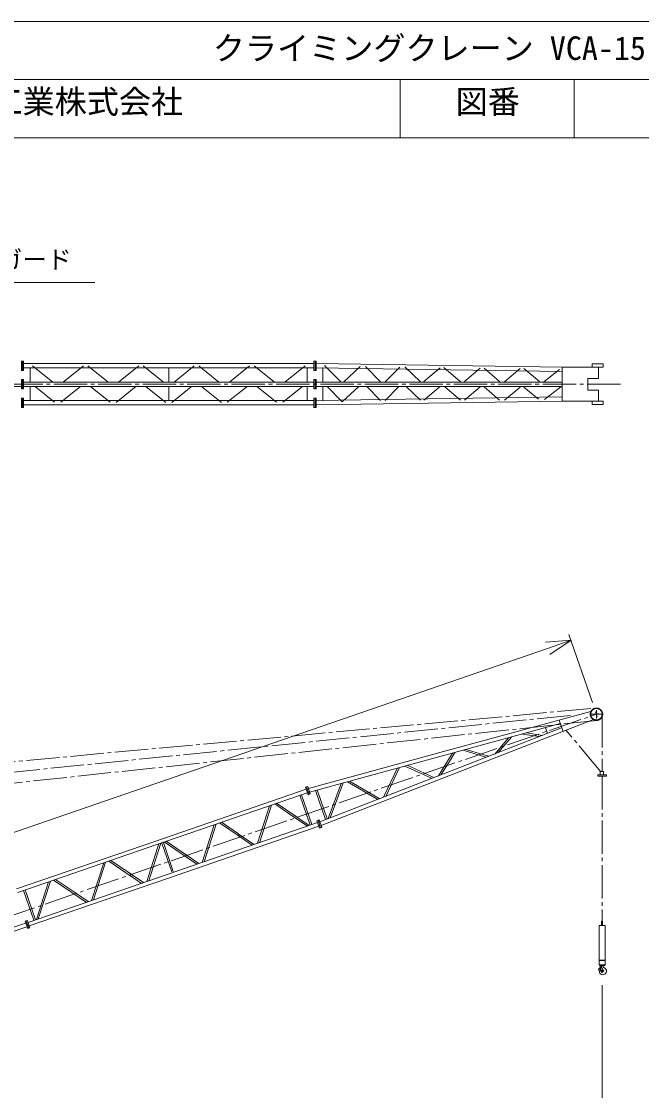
# Model space of a CAD drawing. Units: millimetres, scale not verified. Extents: x -17479 to 17501, y -24490 to 27284.
# Drawn here: x -5710 to 4338, y 9972 to 27284 of the extents above; entities that cross this region are included whole.
import ezdxf
from ezdxf.enums import TextEntityAlignment as Align

# ---------------------------------------------------------------- set-up
doc = ezdxf.new("R2010")
doc.units = ezdxf.units.MM
doc.header["$LTSCALE"] = 60
doc.linetypes.add('CHAIN2', pattern=[12, 9, -1, 1, -1])
doc.linetypes.add('USER2', pattern=[17.25, 15, -0.75, 0.75, -0.75])
for name, color, linetype, lineweight in [('0-2_05 寸法', 7, 'Continuous', 18), ('0-3_10 当社外形線', 3, 'Continuous', 18), ('0-4_12 当社中心線', 3, 'CHAIN2', 18)]:
    doc.layers.add(name, color=color, linetype=linetype, lineweight=lineweight)
doc.styles.add('ＭＳ ゴシック', font='')
doc.styles.get('ＭＳ ゴシック').set_extended_font_data('MS Gothic')

msp = doc.modelspace()

# ---------------------------------------------------------------- linework, layer by layer
at = {"layer": '0-2_05 寸法'}
for p, q in [((-10204.41, 26341.06), (9990.67, 26341.06)), ((424.26, 26341.06), (424.26, 25397.66)), ((3246.26, 26341.06), (3246.26, 25397.66)), ((3541.15, 16255.31), (3161.67, 17357.42)), ((3194.22, 17262.87), (2816.02, 17132.64)), ((-12835.15, 11743.51), (2816.02, 17132.64)), ((3698.68, 11678.49), (3698.68, 9053.95))]:
    msp.add_line(p, q, dxfattribs=at)
msp.add_lwpolyline([(-10204.41, 27284.45), (9990.67, 27284.45), (9990.67, 25397.66), (-10204.41, 25397.66)], close=True, dxfattribs=at)
for points in [[(-11001.31, 22081.14), (-10618.99, 22198.75), (-7834.36, 23055.33), (-4521.03, 23055.33)], [(2781.12, 17233.98), (3194.22, 17262.87), (2850.91, 17031.3)]]:
    msp.add_lwpolyline(points, dxfattribs=at)
at = {"layer": '0-3_10 当社外形線'}
for p, q in [((-5709.39, 21783.64), (-5673.37, 21783.64)), ((-5709.39, 21783.64), (-5709.39, 21633.64)), ((-5709.39, 21783.64), (-5673.37, 21783.64)), ((-5691.38, 21783.94), (-5691.38, 21633.64)), ((-5691.38, 21633.35), (-5691.38, 21783.64)), ((-5673.37, 21783.64), (-5673.37, 21633.64)), ((-5673.37, 21743.64), (-969.53, 21743.64)), ((-5673.37, 21673.64), (-970.32, 21673.64)), ((-5566.64, 21671.98), (-5566.64, 21446.41)), ((-5530.08, 21707.55), (-5202.63, 21444.37)), ((-4705.63, 21707.55), (-5033.08, 21444.37)), ((-4632.52, 21707.55), (-4305.06, 21444.37)), ((-3808.06, 21707.55), (-4135.52, 21444.37)), ((-3734.94, 21707.55), (-3407.5, 21444.37)), ((-3322.25, 21677.62), (-3322.25, 21452.05)), ((-2909.55, 21707.55), (-3237.01, 21444.37)), ((-2836.43, 21707.55), (-2508.98, 21444.37)), ((-2011.98, 21707.55), (-2339.43, 21444.37)), ((-1938.87, 21707.55), (-1611.41, 21444.37)), ((-1114.41, 21707.55), (-1441.87, 21444.37)), ((-1077.86, 21674.57), (-1077.86, 21445.21)), ((-1077.86, 21671.98), (-1077.86, 21446.41)), ((-969.39, 21783.64), (-933.37, 21783.64)), ((-969.39, 21783.64), (-969.39, 21633.64)), ((-969.39, 21783.64), (-951.38, 21783.64)), ((-951.38, 21783.94), (-951.38, 21633.64)), ((-951.38, 21633.35), (-951.38, 21783.64)), ((-933.59, 21673.99), (3051.07, 21613.65)), ((-933.37, 21783.64), (-933.37, 21633.64)), ((-932.73, 21743.99), (3055.11, 21683.6)), ((-824.9, 21679.55), (-824.9, 21445.21)), ((-824.9, 21671.98), (-824.9, 21446.41)), ((-796.7, 21711.64), (-530.18, 21444.21)), ((-490.61, 21443.9), (-220.04, 21696.13)), ((-137.02, 21696.77), (106.69, 21445.96)), ((181.3, 21446.85), (421.64, 21688)), ((502.07, 21691), (754.95, 21450.27)), ((812.07, 21450.98), (1073.06, 21673.84)), ((1136.04, 21680.75), (1406.56, 21449.75)), ((1467.4, 21451.91), (1720.64, 21666.92)), ((1786.66, 21668.16), (2033.76, 21452)), ((2114.92, 21450.55), (2371.2, 21662.96)), ((2432.64, 21661.82), (2686.3, 21452.97)), ((2752.58, 21450.01), (3008.83, 21649.53)), ((3052.02, 21683.64), (3715.62, 21683.64)), ((3052.02, 21134.34), (3052.02, 21683.64)), ((3535.5, 21737.64), (3715.62, 21737.64)), ((3535.5, 21683.64), (3535.5, 21737.64)), ((3639.78, 21503.65), (3639.78, 21683.64)), ((3715.62, 21683.64), (3715.62, 21737.64)), ((-5709.39, 21633.64), (-5673.37, 21633.64)), ((-5709.39, 21633.64), (-5673.37, 21633.64)), ((-5709.39, 21483.64), (-5691.38, 21483.64)), ((-5709.39, 21483.64), (-5673.37, 21483.64)), ((-5709.39, 21333.64), (-5709.39, 21483.64)), ((-5709.39, 21483.64), (-5709.39, 21333.64)), ((-5709.39, 21483.64), (-5673.37, 21483.64)), ((-5691.38, 21483.94), (-5691.38, 21333.64)), ((-5691.38, 21483.94), (-5691.38, 21333.64)), ((-5691.38, 21483.94), (-5691.38, 21335.52)), ((-5691.38, 21333.35), (-5691.38, 21483.64)), ((-5673.37, 21483.64), (-5691.38, 21483.64)), ((-5691.38, 21333.35), (-5691.38, 21483.64)), ((-5691.38, 21333.35), (-5691.38, 21481.77)), ((-5673.37, 21483.64), (-5673.37, 21333.64)), ((-5673.37, 21333.64), (-5673.37, 21483.64)), ((-969.39, 21633.64), (-933.37, 21633.64)), ((-969.39, 21633.64), (-951.38, 21633.64)), ((-969.39, 21483.64), (-951.38, 21483.64)), ((-969.39, 21483.64), (-951.38, 21483.64)), ((-951.38, 21483.94), (-951.38, 21333.64)), ((-951.38, 21483.94), (-951.38, 21333.64)), ((-951.38, 21483.94), (-951.38, 21333.64)), ((-951.38, 21483.94), (-951.38, 21333.64)), ((-951.38, 21333.35), (-951.38, 21483.64)), ((-933.37, 21483.64), (-951.38, 21483.64)), ((-951.38, 21333.35), (-951.38, 21483.64)), ((-951.38, 21333.35), (-951.38, 21483.64)), ((-951.38, 21333.35), (-951.38, 21483.64)), ((-933.37, 21483.64), (-951.38, 21483.64)), ((3469.14, 21503.65), (3639.78, 21503.65)), ((3469.14, 21380.12), (3469.14, 21503.65)), ((-10414.34, 21373.65), (-5709.23, 21373.65)), ((-5709.39, 21333.64), (-5691.38, 21333.64)), ((-5709.39, 21333.64), (-5673.37, 21333.64)), ((-5709.39, 21333.64), (-5673.37, 21333.64)), ((-5673.37, 21333.64), (-5691.38, 21333.64)), ((-5673.79, 21373.65), (-970.88, 21373.65)), ((-5673.29, 21443.64), (-974.33, 21443.64)), ((-5566.64, 21371.98), (-5566.64, 21146.41)), ((-5482.11, 21368.99), (-5170.77, 21118.77)), ((-4749.96, 21371.92), (-5068.08, 21116.25)), ((-4584.99, 21369.36), (-4270.27, 21116.41)), ((-3852.85, 21371.55), (-4174.34, 21113.17)), ((-3687.08, 21369.08), (-3369.77, 21114.06)), ((-3322.25, 21377.62), (-3322.25, 21152.05)), ((-2957.41, 21369.08), (-3274.73, 21114.06)), ((-2791.64, 21371.55), (-2470.15, 21113.17)), ((-2059.5, 21369.36), (-2374.23, 21116.41)), ((-1894.53, 21371.92), (-1576.42, 21116.25)), ((-1162.39, 21368.99), (-1473.73, 21118.77)), ((-1077.86, 21142.72), (-1077.86, 21372.08)), ((-1077.86, 21371.98), (-1077.86, 21146.41)), ((-1077.86, 21145.31), (-1077.86, 21370.87)), ((-1077.86, 21368.76), (-1077.86, 21146.36)), ((-969.39, 21333.64), (-951.38, 21333.64)), ((-969.39, 21333.64), (-951.38, 21333.64)), ((-933.37, 21333.64), (-951.38, 21333.64)), ((-933.37, 21333.64), (-951.38, 21333.64)), ((-936.36, 21443.64), (3047.84, 21443.64)), ((-936.36, 21373.65), (3047.84, 21373.65)), ((-929.46, 21443.64), (3051.38, 21443.64)), ((-929.46, 21373.65), (3051.38, 21373.65)), ((-824.9, 21373.55), (-824.9, 21145.21)), ((-824.9, 21372.32), (-824.9, 21146.41)), ((-824.9, 21142.72), (-824.9, 21372.08)), ((-758.21, 21373.01), (-511.02, 21124.99)), ((-507.23, 21128.41), (-243.49, 21374.27)), ((-110.94, 21369.94), (106.69, 21145.96)), ((181.3, 21146.85), (406.37, 21372.68)), ((523.01, 21371.06), (754.95, 21150.27)), ((812.07, 21150.98), (1073.06, 21373.85)), ((1151.24, 21367.77), (1406.56, 21149.75)), ((1467.4, 21151.91), (1720.64, 21366.92)), ((1786.66, 21368.16), (2033.76, 21152)), ((2114.92, 21150.55), (2371.2, 21362.96)), ((2432.64, 21361.82), (2668.04, 21168.02)), ((2767.24, 21161.42), (3032.11, 21367.65)), ((3469.14, 21437.17), (3469.14, 21313.64)), ((3469.14, 21313.64), (3639.78, 21313.64)), ((3639.78, 21313.64), (3639.78, 21133.64)), ((-5709.39, 21183.64), (-5691.38, 21183.64)), ((-5691.38, 21183.94), (-5691.38, 21033.64)), ((-5691.38, 21183.94), (-5691.38, 21033.64)), ((-5691.38, 21033.35), (-5691.38, 21183.64)), ((-5691.38, 21033.35), (-5691.38, 21183.64)), ((-5673.37, 21183.64), (-5691.38, 21183.64)), ((-5673.37, 21183.64), (-5673.37, 21073.64)), ((-5673.37, 21143.64), (-974.33, 21143.64)), ((-969.39, 21183.64), (-951.38, 21183.64)), ((-969.39, 21183.64), (-933.37, 21183.64)), ((-969.39, 21033.64), (-969.39, 21183.64)), ((-969.39, 21183.64), (-951.38, 21183.64)), ((-951.38, 21183.94), (-951.38, 21033.64)), ((-951.38, 21183.94), (-951.38, 21033.64)), ((-951.38, 21183.94), (-951.38, 21033.64)), ((-951.38, 21033.35), (-951.38, 21183.64)), ((-933.37, 21183.64), (-951.38, 21183.64)), ((-951.38, 21033.35), (-951.38, 21183.64)), ((-951.38, 21033.35), (-951.38, 21183.64)), ((-933.59, 21143.29), (3051.07, 21203.63)), ((-933.37, 21033.64), (-933.37, 21183.64)), ((-932.73, 21073.3), (3055.11, 21133.68)), ((3052.02, 21133.64), (3715.62, 21133.64)), ((3535.5, 21133.64), (3535.5, 21079.64)), ((3715.62, 21133.64), (3715.62, 21079.64)), ((-5709.39, 21033.64), (-5691.38, 21033.64)), ((-5673.37, 21033.64), (-5691.38, 21033.64)), ((-5673.37, 21033.64), (-5673.37, 21073.64)), ((-5673.37, 21073.64), (-970.88, 21073.64)), ((-969.39, 21033.64), (-951.38, 21033.64)), ((-969.39, 21033.64), (-933.37, 21033.64)), ((-969.39, 21033.64), (-951.38, 21033.64)), ((-933.37, 21033.64), (-951.38, 21033.64)), ((3535.5, 21079.64), (3715.62, 21079.64)), ((3068.1, 15786.21), (3004.2, 15971.8)), ((2472.14, 15763.06), (2729.14, 15723.15)), ((2814.49, 15754.88), (2781.55, 15850.53)), ((1958.07, 15421.84), (2182.3, 15681.25)), ((2013.46, 15444.64), (2228.9, 15693.86)), ((2407.91, 15745.7), (2677.83, 15703.8)), ((1445.21, 15482.63), (1813.64, 15370.12)), ((1491.54, 15496.71), (1856.07, 15385.4)), ((537.49, 15241.29), (960.3, 15046.25)), ((164.53, 14731.95), (384.39, 15198.61)), ((195.29, 14733.87), (417.22, 15204.94)), ((502.84, 15227.54), (934.78, 15028.29)), ((3668.69, 15140.52), (3718.68, 15140.52)), ((3668.69, 15140.52), (3668.69, 15084.52)), ((3718.68, 15140.52), (3718.68, 15084.52)), ((-1107.54, 14883.62), (-1089.57, 14889.81)), ((-1089.57, 14889.81), (-1048.07, 14769.24)), ((-1071.6, 14895.99), (-1030.09, 14775.44)), ((-738.96, 14377.91), (-528.89, 14944.68)), ((-706.49, 14387.84), (-496.52, 14954.32)), ((-427.88, 14971.24), (52.79, 14688.96)), ((-394.73, 14983.08), (87.06, 14700.15)), ((-1196.95, 14753.21), (-1030.8, 14270.65)), ((-1171.44, 14762), (-1005.27, 14279.44)), ((-1107.54, 14883.62), (-1066.03, 14763.07)), ((-1066.03, 14763.07), (-1048.07, 14769.24)), ((-1030.09, 14775.44), (-1048.07, 14769.24)), ((-943.57, 14831.28), (-782.1, 14362.34)), ((-918.03, 14840.08), (-756.06, 14369.67)), ((-1885.49, 13975.92), (-1689.94, 14585.47)), ((-1854.3, 13984.76), (-1658.26, 14595.77)), ((-1356.09, 14443.65), (-1606.2, 14613.7)), ((-1259.07, 14410.34), (-1574.9, 14625.07)), ((-1075.55, 14252.91), (-1386.63, 14464.42)), ((-1045.52, 14265.15), (-1299.46, 14437.81)), ((-2780.7, 13667.68), (-2585.14, 14277.22)), ((-2749.52, 13676.51), (-2553.48, 14287.52)), ((-2184.21, 14089.79), (-2501.4, 14305.45)), ((-2192.18, 14127.85), (-2470.12, 14316.82)), ((-921.16, 14342.31), (-903.19, 14348.5)), ((-879.65, 14221.75), (-921.16, 14342.31)), ((-885.22, 14354.68), (-903.19, 14348.5)), ((-861.68, 14227.95), (-903.19, 14348.5)), ((-861.68, 14227.95), (-903.19, 14348.5)), ((-892.28, 14316.82), (-872.58, 14259.62)), ((-892.28, 14316.82), (-872.58, 14259.62)), ((-843.72, 14234.13), (-885.22, 14354.68)), ((-879.65, 14221.75), (-861.68, 14227.95)), ((-843.72, 14234.13), (-861.68, 14227.95)), ((-1970.76, 13944.66), (-2208.14, 14106.06)), ((-1940.73, 13956.9), (-2190.46, 14126.69)), ((-3434.54, 13979.73), (-3273.66, 13512.5)), ((-3409.01, 13988.52), (-3248.14, 13521.3)), ((-3019.02, 13740.47), (-3396.63, 13997.2)), ((-3016.03, 13771.08), (-3365.34, 14008.58)), ((-3912.8, 13430.28), (-4292.78, 13688.63)), ((-3913.25, 13463.24), (-4261.5, 13700)), ((-2835.96, 13648.66), (-3095.87, 13825.37)), ((-2865.98, 13636.41), (-3050.16, 13761.63)), ((-4572.09, 13050.85), (-4376.51, 13660.4)), ((-4540.89, 13059.69), (-4344.85, 13670.7)), ((-3732.13, 13340.07), (-3981.68, 13509.75)), ((-5467.29, 12742.61), (-5271.73, 13352.15)), ((-5436.11, 12751.45), (-5240.07, 13362.45)), ((-4927.21, 13203.07), (-5188.01, 13380.38)), ((-4803.16, 13151.38), (-5156.72, 13391.76)), ((-3762.13, 13327.84), (-3947.45, 13453.83)), ((-5673.99, 13211.65), (-5507.81, 12729.08)), ((-5648.45, 13220.44), (-5482.3, 12737.87)), ((-4657.36, 13019.59), (-5010.65, 13259.8)), ((-4627.34, 13031.82), (-4832.61, 13171.39)), ((-5648.74, 12714.47), (-5630.78, 12720.66)), ((-5607.24, 12593.92), (-5648.74, 12714.47)), ((-5630.78, 12720.66), (-5612.8, 12726.84)), ((-5589.27, 12600.1), (-5630.78, 12720.66)), ((-5589.27, 12600.1), (-5630.78, 12720.66)), ((-5619.87, 12688.98), (-5600.18, 12631.77)), ((-5571.3, 12606.29), (-5612.8, 12726.84)), ((-5601.91, 12695.17), (-5582.21, 12637.96)), ((3654.01, 12644.57), (3651.18, 12641.74)), ((3651.18, 12641.74), (3651.18, 12084.4)), ((3743.36, 12644.57), (3654.01, 12644.57)), ((3690.68, 12714.57), (3706.68, 12714.57)), ((3690.68, 12714.57), (3690.68, 12645.69)), ((3690.68, 12679.57), (3706.68, 12679.57)), ((3706.68, 12714.57), (3706.68, 12645.69)), ((3743.36, 12644.57), (3746.19, 12641.74)), ((3746.19, 12641.74), (3746.19, 12084.4)), ((-5607.24, 12593.92), (-5589.27, 12600.1)), ((-5589.27, 12600.1), (-5571.3, 12606.29)), ((3651.18, 12084.4), (3654.01, 12081.57)), ((3654.01, 12081.57), (3651.18, 12078.74)), ((3651.18, 12078.74), (3651.18, 12005.64)), ((3651.18, 12008.57), (3746.19, 12008.57)), ((3651.18, 12005.64), (3658.26, 11998.57)), ((3746.5, 12077.57), (3651.7, 12077.57)), ((3743.36, 12081.57), (3654.01, 12081.57)), ((3739.11, 11998.57), (3658.26, 11998.57)), ((3663.68, 11975.57), (3663.68, 11938.28)), ((3663.73, 11975.6), (3667.13, 11975.6)), ((3670.98, 11941.96), (3673.57, 11969.28)), ((3683.99, 11986.76), (3671.23, 11981.64)), ((3689.05, 11969.3), (3673.74, 11969.11)), ((3683.68, 11998.11), (3683.68, 11989.57)), ((3713.68, 11989.57), (3683.68, 11989.57)), ((3713.68, 11998.11), (3713.68, 11989.57)), ((3739.11, 11998.57), (3746.19, 12005.64)), ((3743.36, 12081.57), (3746.19, 12084.4)), ((3743.36, 12081.57), (3746.19, 12078.74)), ((3745.94, 12077.57), (3746.19, 12077.57)), ((3746.19, 12078.74), (3746.19, 12005.64)), ((3666.99, 11938.33), (3663.4, 11938.33))]:
    msp.add_line(p, q, dxfattribs=at)
for points in [[(-5709.4, 21333.64), (-5709.4, 21483.64), (-5709.4, 21333.64)], [(-5673.37, 21333.64), (-5673.37, 21483.64), (-5673.37, 21333.64)], [(-969.4, 21333.64), (-969.4, 21483.64), (-969.4, 21333.64)], [(-969.4, 21483.64), (-969.4, 21333.64), (-969.4, 21483.64)], [(-933.37, 21333.64), (-933.37, 21483.64), (-933.37, 21333.64)], [(-933.37, 21483.64), (-933.37, 21333.64), (-933.37, 21483.64)], [(-824.9, 21145.31), (-824.9, 21372.32), (-824.9, 21146.36)], [(-5709.4, 21033.64), (-5709.4, 21183.64), (-5709.4, 21033.64)], [(-969.4, 21033.64), (-969.4, 21183.64), (-969.4, 21033.64)], [(-933.37, 21033.64), (-933.37, 21183.64), (-933.37, 21033.64)], [(3515.84, 16111.1), (1187.47, 15476.48), (-1056.61, 14864.83)], [(-852.59, 14266.68), (1314.46, 15107.77), (3558.08, 15978.59)], [(3020.16, 15913.28), (1207.22, 15419.15), (-1040.7, 14806.46)], [(-874.48, 14323.07), (1294.75, 15165.01), (3042.69, 15843.44)], [(1047.81, 15070.35), (1228.15, 15358.35), (1279.02, 15439.59)], [(1091.25, 15088.86), (1239.45, 15325.54), (1314.82, 15445.9)], [(3628.68, 15084.52), (3628.68, 15065.52), (3768.69, 15065.52)], [(3628.68, 15084.52), (3768.69, 15084.52), (3768.69, 15065.52)], [(-1071.6, 14895.99), (-1089.57, 14889.81), (-1048.07, 14769.24)], [(-5788.29, 13236.47), (-3550.28, 14007.09), (-1206.34, 14814.17), (-1098.86, 14851.18)], [(-5768.6, 13179.28), (-3530.58, 13949.88), (-1186.63, 14756.97), (-1079.85, 14793.73)], [(-5601.91, 12695.17), (-3363.84, 13465.79), (-1019.9, 14272.88), (-910.56, 14310.52)], [(-5582.21, 12637.96), (-3344.14, 13408.59), (-1000.2, 14215.67), (-895.52, 14251.72)], [(-3676.86, 13359.11), (-3508.18, 13884.86), (-3481.3, 13968.65)], [(-3645.68, 13367.94), (-3493.5, 13842.24), (-3449.64, 13978.94)], [(-10309.64, 11074.16), (-8051.72, 11851.63), (-5707.78, 12658.71), (-5639.38, 12682.26)], [(-10289.94, 11016.96), (-8032.02, 11794.43), (-5688.08, 12601.51), (-5620.96, 12624.62)], [(3683.69, 11989.16), (3684.08, 11987.22), (3684.76, 11983.86), (3685.5, 11980.53), (3686.33, 11977.23), (3686.88, 11975.33), (3687.86, 11972.34), (3689.81, 11967.27), (3692.04, 11962.3), (3694.46, 11957.4), (3695.93, 11954.59), (3698.26, 11950.21), (3702.41, 11942.74), (3706.66, 11935.34), (3710.96, 11927.99), (3713.47, 11923.74)], [(3712.95, 11989.16), (3713.44, 11987.13), (3714.36, 11983.67), (3715.44, 11980.3), (3716.79, 11977.09), (3717.73, 11975.33), (3719.24, 11973.07), (3722.35, 11969.49), (3725.94, 11966.23), (3729.8, 11963.2), (3732.09, 11961.5), (3734.17, 11959.98), (3737.72, 11957.36), (3741.18, 11954.71), (3744.56, 11951.98), (3746.46, 11950.33), (3748.49, 11948.47), (3751.89, 11945.11), (3755.19, 11941.62), (3758.42, 11938.06), (3760.28, 11935.97)], [(3678.6, 11910.87), (3677.81, 11915.24), (3675.98, 11922.59), (3672.91, 11929.43), (3667.79, 11935.44), (3663.57, 11938.42), (3659.85, 11940.31), (3652.85, 11942.69), (3646.38, 11943.54), (3641.87, 11942.32), (3640.72, 11940.46), (3640.64, 11939.5), (3640.9, 11937.58), (3641.6, 11935.45), (3642.58, 11933.26), (3643.22, 11932.01), (3644.71, 11929.43), (3647.38, 11925.39), (3649.87, 11921.57), (3651.84, 11917.67), (3652.62, 11915.26), (3652.81, 11914.36), (3653.06, 11912.78), (3653.22, 11911.15), (3653.34, 11909.49), (3653.4, 11908.52)]]:
    msp.add_lwpolyline(points, dxfattribs=at)
for centre, radius in [((3606.27, 16066.21), 100), ((3673.66, 11975.61), 3)]:
    msp.add_circle(centre, radius, dxfattribs=at)
at = {"layer": '0-3_10 当社外形線', "linetype": 'USER2'}
msp.add_circle((3606.27, 16066.21), 92.5, dxfattribs=at)
at = {"layer": '0-3_10 当社外形線'}
for centre, radius, start, end in [((3673.66, 11975.61), 6.5, 271.53414, 180.27139), ((3711.16, 11906.07), 57.5, 176.00732, 31.72647), ((3666.99, 11942.33), 4, 270, 354.5857), ((3698.68, 11910.57), 20, 176.68438, 46.46785)]:
    msp.add_arc(centre, radius, start, end, dxfattribs=at)
at = {"layer": '0-4_12 当社中心線'}
for p, q in [((3996.08, 21408.64), (-14401.76, 21408.64)), ((-14232.55, 14528.64), (3597.03, 16165.08)), ((3620.03, 16026.23), (3592.34, 16106.67)), ((3620.03, 16026.23), (3592.34, 16106.67)), ((3606.27, 15998.11), (3606.27, 16134.32)), ((3606.27, 15998.11), (3606.27, 16134.32)), ((3184.04, 16046.9), (-14033.65, 14296.26)), ((3616.85, 15966.07), (-13837.69, 14091.02)), ((-12813.45, 10412.45), (3638.83, 16077.42)), ((3499.11, 16066.21), (3721.12, 16066.21)), ((3506.27, 16066.21), (3706.27, 16066.21)), ((3698.68, 16066.21), (3698.68, 15141.03)), ((3672.65, 15141.26), (3116.04, 15804.45)), ((3698.68, 15064.45), (3698.68, 12719.06)), ((3666.6, 11910.57), (3730.76, 11910.57)), ((3698.68, 11878.49), (3698.68, 11942.65))]:
    msp.add_line(p, q, dxfattribs=at)
msp.add_circle((3606.27, 16066.21), 100, dxfattribs=at)

# ---------------------------------------------------------------- texts
at = {"layer": '0-2_05 寸法', "style": 'ＭＳ ゴシック'}
for s, height, p in [('図面名称    \u3000\u3000\u3000\u3000\u3000\u3000\u3000クライミングクレーン VCA-15(高自立21m)', 381.2, (-9364.41, 26545.8)), ('\u3000\u3000竹本機械工業株式会社      \u3000\u3000\u3000\u3000\u3000 図番     \u3000\u3000\u3000\u3000TZK0014', 381.2, (-9329.75, 25679.14)), ('配電盤ガード', 293.3, (-7294.36, 23195.33))]:
    msp.add_text(s, height=height, dxfattribs=at).set_placement(p, align=Align.BOTTOM_LEFT)

doc.saveas('drawing.dxf')
